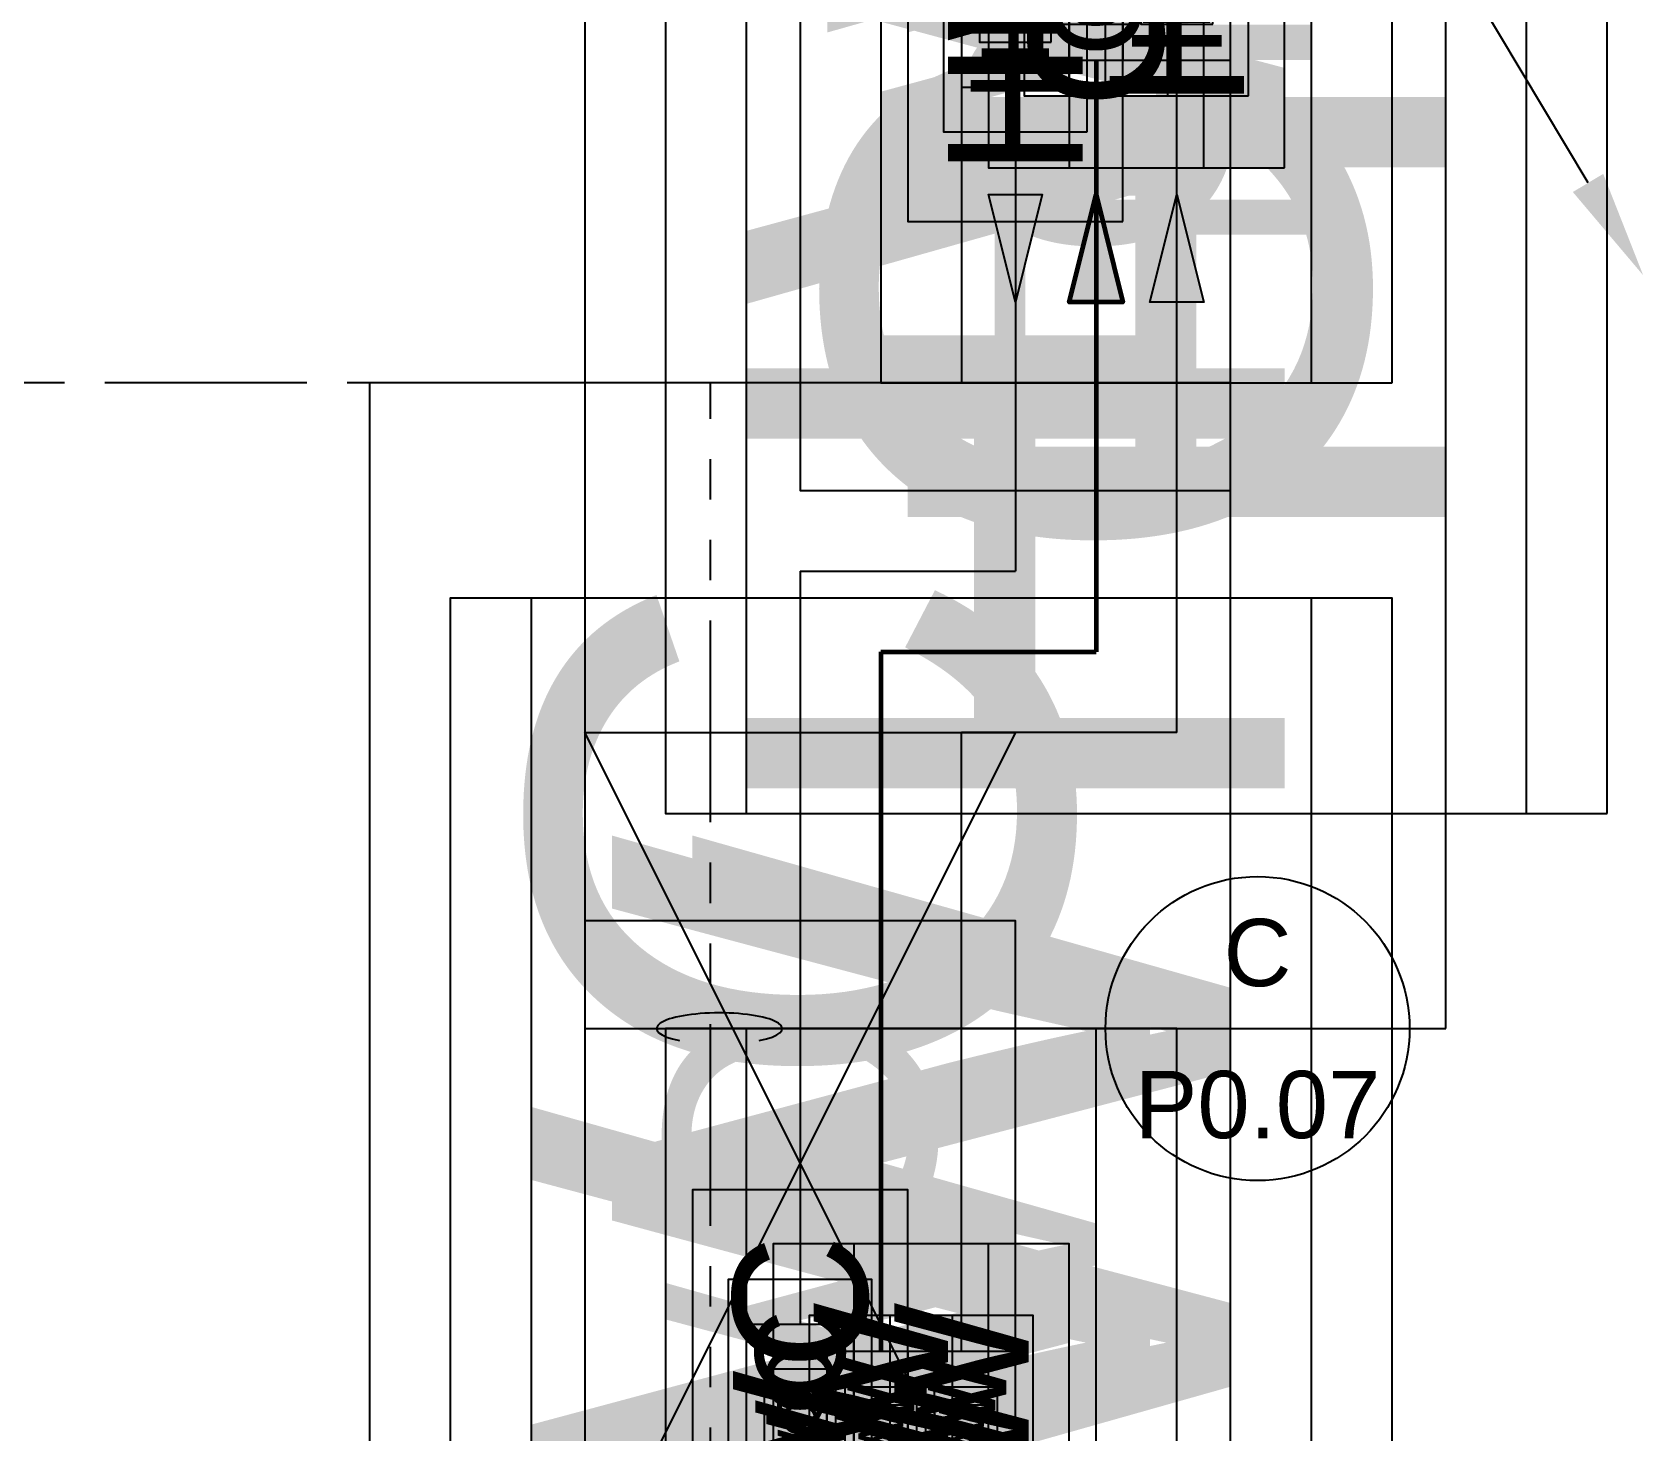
# Model space of a CAD drawing. Extents: x -3677 to 22148, y -333 to 1817.
# Drawn here: x -2027.6 to -1847.5, y 490.9 to 646.8 of the extents above; entities that cross this region are included whole.
import ezdxf
from ezdxf import colors
from ezdxf.entities.mleader import LeaderData, LeaderLine
from ezdxf.enums import TextEntityAlignment as Align
from ezdxf.math import Vec2, Vec3

# ---------------------------------------------------------------- set-up
doc = ezdxf.new("R2010")
doc.units = 0
doc.header["$LTSCALE"] = 36
doc.header["$MEASUREMENT"] = 0
doc.linetypes.add('PHANTOM2', pattern=[1.25, 0.625, -0.125, 0.125, -0.125, 0.125, -0.125])
for name, color, linetype in [('G-ANNO-TEXT', 70, 'Continuous'), ('G-ANNO-TEXT @ 96', 70, 'Continuous'), ('P-HW-N', 1, 'Continuous'), ('P-HW-N @ 1 (1)', 1, 'Continuous'), ('P-HW-N @ 1 (2)', 1, 'Continuous'), ('P-HW-N @ 128', 1, 'Continuous'), ('P-HW-N @ 192', 1, 'Continuous'), ('P-HW-N @ 384', 1, 'Continuous'), ('P-HW-N @ 48', 1, 'Continuous'), ('P-HW-N @ 64', 1, 'Continuous'), ('P-HW-N @ 768', 1, 'Continuous'), ('P-HW-N @ 96', 1, 'Continuous'), ('P-HWC-N', 2, 'Continuous'), ('P-HWC-N @ 1 (1)', 2, 'Continuous'), ('P-HWC-N @ 1 (2)', 2, 'Continuous'), ('P-HWC-N @ 128', 2, 'Continuous'), ('P-HWC-N @ 192', 2, 'Continuous'), ('P-HWC-N @ 384', 2, 'Continuous'), ('P-HWC-N @ 48', 2, 'Continuous'), ('P-HWC-N @ 64', 2, 'Continuous'), ('P-HWC-N @ 768', 2, 'Continuous'), ('P-HWC-N @ 96', 2, 'Continuous')]:
    doc.layers.add(name, color=color, linetype=linetype)
for name, color, linetype, lineweight in [('P-CW-N', 4, 'Continuous', 60), ('P-CW-N @ 1 (1)', 4, 'Continuous', 60), ('P-CW-N @ 1 (2)', 4, 'Continuous', 60), ('P-CW-N @ 128', 4, 'Continuous', 60), ('P-CW-N @ 192', 4, 'Continuous', 60), ('P-CW-N @ 384', 4, 'Continuous', 60), ('P-CW-N @ 48', 4, 'Continuous', 60), ('P-CW-N @ 64', 4, 'Continuous', 60), ('P-CW-N @ 768', 4, 'Continuous', 60), ('P-CW-N @ 96', 4, 'Continuous', 60)]:
    doc.layers.add(name, color=color, linetype=linetype, lineweight=lineweight)
doc.styles.add('Arial', font='arial.ttf')

# ---------------------------------------------------------------- blocks, each defined once
blk = doc.blocks.new('*U7')
at = {"layer": 'DEFPOINTS'}
blk.add_lwpolyline([(-0.125, -0.0625), (0.125, -0.0625), (0.125, 0.0625), (-0.125, 0.0625)], close=True, dxfattribs=at)
at = {"style": 'Arial'}
blk.add_text('CW', height=0.078125, dxfattribs=at).set_placement((-3.686292673615752e-17, 2.775557561562891e-17), align=Align.MIDDLE)
blk = doc.blocks.new('*U156')
at = {"layer": 'P-CW-N @ 1 (1)', "linetype": 'ByBlock', "lineweight": -2, "rotation": 90}
blk.add_blockref('*U7', (-1933.000138046234, 487.7321975304876), dxfattribs=at)
at = {"layer": 'P-CW-N @ 1 (2)', "linetype": 'ByBlock', "lineweight": -2, "rotation": 89.99999999999999}
blk.add_blockref('*U7', (-1933.000138046234, 487.7321975304876), dxfattribs=at)
at = {"layer": 'P-CW-N @ 128', "linetype": 'ByBlock', "lineweight": -2, "xscale": 128, "yscale": 128, "zscale": 128, "rotation": 89.99999999999999}
blk.add_blockref('*U7', (-1933.000138046234, 487.7321975304876), dxfattribs=at)
at = {"layer": 'P-CW-N @ 192', "linetype": 'ByBlock', "lineweight": -2, "xscale": 192, "yscale": 192, "zscale": 192, "rotation": 89.99999999999999}
blk.add_blockref('*U7', (-1933.000138046234, 487.7321975304876), dxfattribs=at)
at = {"layer": 'P-CW-N @ 384', "linetype": 'ByBlock', "lineweight": -2, "xscale": 384, "yscale": 384, "zscale": 384, "rotation": 89.99999999999999}
blk.add_blockref('*U7', (-1933.000138046234, 487.7321975304876), dxfattribs=at)
at = {"layer": 'P-CW-N @ 48', "linetype": 'ByBlock', "lineweight": -2, "xscale": 48, "yscale": 48, "zscale": 48, "rotation": 89.99999999999999}
blk.add_blockref('*U7', (-1933.000138046234, 487.7321975304876), dxfattribs=at)
at = {"layer": 'P-CW-N @ 64', "linetype": 'ByBlock', "lineweight": -2, "xscale": 64, "yscale": 64, "zscale": 64, "rotation": 89.99999999999999}
blk.add_blockref('*U7', (-1933.000138046234, 487.7321975304876), dxfattribs=at)
at = {"layer": 'P-CW-N @ 768', "linetype": 'ByBlock', "lineweight": -2, "xscale": 768, "yscale": 768, "zscale": 768, "rotation": 89.99999999999999}
blk.add_blockref('*U7', (-1933.000138046234, 487.7321975304876), dxfattribs=at)
at = {"layer": 'P-CW-N @ 96', "linetype": 'ByBlock', "lineweight": -2, "xscale": 96, "yscale": 96, "zscale": 96, "rotation": 89.99999999999999}
blk.add_blockref('*U7', (-1933.000138046234, 487.7321975304876), dxfattribs=at)
blk = doc.blocks.new('*U12')
at = {"layer": 'DEFPOINTS'}
blk.add_lwpolyline([(-0.15625, -0.0625), (0.15625, -0.0625), (0.15625, 0.0625), (-0.15625, 0.0625)], close=True, dxfattribs=at)
at = {"style": 'Arial'}
blk.add_text('HWC', height=0.078125, dxfattribs=at).set_placement((-6.572811999932464e-17, 0), align=Align.MIDDLE)
blk = doc.blocks.new('*U157')
at = {"layer": 'P-HWC-N @ 1 (1)', "linetype": 'ByBlock', "lineweight": -2, "rotation": 90}
blk.add_blockref('*U12', (-1942.000138046234, 487.7321975304876), dxfattribs=at)
at = {"layer": 'P-HWC-N @ 1 (2)', "linetype": 'ByBlock', "lineweight": -2, "rotation": 89.99999999999999}
blk.add_blockref('*U12', (-1942.000138046234, 487.7321975304876), dxfattribs=at)
at = {"layer": 'P-HWC-N @ 128', "linetype": 'ByBlock', "lineweight": -2, "xscale": 128, "yscale": 128, "zscale": 128, "rotation": 89.99999999999999}
blk.add_blockref('*U12', (-1942.000138046234, 487.7321975304876), dxfattribs=at)
at = {"layer": 'P-HWC-N @ 192', "linetype": 'ByBlock', "lineweight": -2, "xscale": 192, "yscale": 192, "zscale": 192, "rotation": 89.99999999999999}
blk.add_blockref('*U12', (-1942.000138046234, 487.7321975304876), dxfattribs=at)
at = {"layer": 'P-HWC-N @ 384', "linetype": 'ByBlock', "lineweight": -2, "xscale": 384, "yscale": 384, "zscale": 384, "rotation": 89.99999999999999}
blk.add_blockref('*U12', (-1942.000138046234, 487.7321975304876), dxfattribs=at)
at = {"layer": 'P-HWC-N @ 48', "linetype": 'ByBlock', "lineweight": -2, "xscale": 48, "yscale": 48, "zscale": 48, "rotation": 89.99999999999999}
blk.add_blockref('*U12', (-1942.000138046234, 487.7321975304876), dxfattribs=at)
at = {"layer": 'P-HWC-N @ 64', "linetype": 'ByBlock', "lineweight": -2, "xscale": 64, "yscale": 64, "zscale": 64, "rotation": 89.99999999999999}
blk.add_blockref('*U12', (-1942.000138046234, 487.7321975304876), dxfattribs=at)
at = {"layer": 'P-HWC-N @ 768', "linetype": 'ByBlock', "lineweight": -2, "xscale": 768, "yscale": 768, "zscale": 768, "rotation": 89.99999999999999}
blk.add_blockref('*U12', (-1942.000138046234, 487.7321975304876), dxfattribs=at)
at = {"layer": 'P-HWC-N @ 96', "linetype": 'ByBlock', "lineweight": -2, "xscale": 96, "yscale": 96, "zscale": 96, "rotation": 89.99999999999999}
blk.add_blockref('*U12', (-1942.000138046234, 487.7321975304876), dxfattribs=at)
blk = doc.blocks.new('*U26')
at = {"layer": 'DEFPOINTS'}
blk.add_lwpolyline([(-0.125, -0.0625), (0.125, -0.0625), (0.125, 0.0625), (-0.125, 0.0625)], close=True, dxfattribs=at)
at = {"style": 'Arial'}
blk.add_text('HW', height=0.078125, dxfattribs=at).set_placement((-3.713743472833174e-17, 0), align=Align.MIDDLE)
blk = doc.blocks.new('*U158')
at = {"layer": 'P-HW-N @ 1 (1)', "linetype": 'ByBlock', "lineweight": -2, "rotation": 90}
blk.add_blockref('*U26', (-1924.000138046234, 487.7321975304876), dxfattribs=at)
at = {"layer": 'P-HW-N @ 1 (2)', "linetype": 'ByBlock', "lineweight": -2, "rotation": 89.99999999999999}
blk.add_blockref('*U26', (-1924.000138046234, 487.7321975304876), dxfattribs=at)
at = {"layer": 'P-HW-N @ 128', "linetype": 'ByBlock', "lineweight": -2, "xscale": 128, "yscale": 128, "zscale": 128, "rotation": 89.99999999999999}
blk.add_blockref('*U26', (-1924.000138046234, 487.7321975304876), dxfattribs=at)
at = {"layer": 'P-HW-N @ 192', "linetype": 'ByBlock', "lineweight": -2, "xscale": 192, "yscale": 192, "zscale": 192, "rotation": 89.99999999999999}
blk.add_blockref('*U26', (-1924.000138046234, 487.7321975304876), dxfattribs=at)
at = {"layer": 'P-HW-N @ 384', "linetype": 'ByBlock', "lineweight": -2, "xscale": 384, "yscale": 384, "zscale": 384, "rotation": 89.99999999999999}
blk.add_blockref('*U26', (-1924.000138046234, 487.7321975304876), dxfattribs=at)
at = {"layer": 'P-HW-N @ 48', "linetype": 'ByBlock', "lineweight": -2, "xscale": 48, "yscale": 48, "zscale": 48, "rotation": 89.99999999999999}
blk.add_blockref('*U26', (-1924.000138046234, 487.7321975304876), dxfattribs=at)
at = {"layer": 'P-HW-N @ 64', "linetype": 'ByBlock', "lineweight": -2, "xscale": 64, "yscale": 64, "zscale": 64, "rotation": 89.99999999999999}
blk.add_blockref('*U26', (-1924.000138046234, 487.7321975304876), dxfattribs=at)
at = {"layer": 'P-HW-N @ 768', "linetype": 'ByBlock', "lineweight": -2, "xscale": 768, "yscale": 768, "zscale": 768, "rotation": 89.99999999999999}
blk.add_blockref('*U26', (-1924.000138046234, 487.7321975304876), dxfattribs=at)
at = {"layer": 'P-HW-N @ 96', "linetype": 'ByBlock', "lineweight": -2, "xscale": 96, "yscale": 96, "zscale": 96, "rotation": 89.99999999999999}
blk.add_blockref('*U26', (-1924.000138046234, 487.7321975304876), dxfattribs=at)
blk = doc.blocks.new('RISER TAG')
blk.add_line((-0.1765625, 0), (0.1765625, 0))
blk.add_circle((0, 0), 0.1765625)
at = {"style": 'Arial'}
for p in [(5.405667511861364e-18, 0.08828125), (-5.405667511861365e-18, -0.08828125)]:
    blk.add_attdef('X', text='', height=0.078125, dxfattribs=at).set_placement(p, align=Align.MIDDLE_CENTER)
blk = doc.blocks.new('*U265')
at = {"layer": 'P-CW-N @ 1 (1)', "linetype": 'ByBlock', "lineweight": -2, "rotation": 90.0000000000005}
blk.add_blockref('*U7', (-1909.000138046235, 655.7321975304878), dxfattribs=at)
at = {"layer": 'P-CW-N @ 1 (2)', "linetype": 'ByBlock', "lineweight": -2, "rotation": 90.0000000000005}
blk.add_blockref('*U7', (-1909.000138046235, 655.7321975304878), dxfattribs=at)
at = {"layer": 'P-CW-N @ 128', "linetype": 'ByBlock', "lineweight": -2, "xscale": 128, "yscale": 128, "zscale": 128, "rotation": 90.0000000000005}
blk.add_blockref('*U7', (-1909.000138046235, 655.7321975304878), dxfattribs=at)
at = {"layer": 'P-CW-N @ 192', "linetype": 'ByBlock', "lineweight": -2, "xscale": 192, "yscale": 192, "zscale": 192, "rotation": 90.0000000000005}
blk.add_blockref('*U7', (-1909.000138046235, 655.7321975304878), dxfattribs=at)
at = {"layer": 'P-CW-N @ 384', "linetype": 'ByBlock', "lineweight": -2, "xscale": 384, "yscale": 384, "zscale": 384, "rotation": 90.0000000000005}
blk.add_blockref('*U7', (-1909.000138046235, 655.7321975304878), dxfattribs=at)
at = {"layer": 'P-CW-N @ 48', "linetype": 'ByBlock', "lineweight": -2, "xscale": 48, "yscale": 48, "zscale": 48, "rotation": 90.0000000000005}
blk.add_blockref('*U7', (-1909.000138046235, 655.7321975304878), dxfattribs=at)
at = {"layer": 'P-CW-N @ 64', "linetype": 'ByBlock', "lineweight": -2, "xscale": 64, "yscale": 64, "zscale": 64, "rotation": 90.0000000000005}
blk.add_blockref('*U7', (-1909.000138046235, 655.7321975304878), dxfattribs=at)
at = {"layer": 'P-CW-N @ 768', "linetype": 'ByBlock', "lineweight": -2, "xscale": 768, "yscale": 768, "zscale": 768, "rotation": 90.0000000000005}
blk.add_blockref('*U7', (-1909.000138046235, 655.7321975304878), dxfattribs=at)
at = {"layer": 'P-CW-N @ 96', "linetype": 'ByBlock', "lineweight": -2, "xscale": 96, "yscale": 96, "zscale": 96, "rotation": 90.0000000000005}
blk.add_blockref('*U7', (-1909.000138046235, 655.7321975304878), dxfattribs=at)
blk = doc.blocks.new('*U266')
at = {"layer": 'P-HWC-N @ 1 (1)', "linetype": 'ByBlock', "lineweight": -2, "rotation": 90}
blk.add_blockref('*U12', (-1918.000138046234, 655.7321975304876), dxfattribs=at)
at = {"layer": 'P-HWC-N @ 1 (2)', "linetype": 'ByBlock', "lineweight": -2, "rotation": 89.99999999999999}
blk.add_blockref('*U12', (-1918.000138046234, 655.7321975304876), dxfattribs=at)
at = {"layer": 'P-HWC-N @ 128', "linetype": 'ByBlock', "lineweight": -2, "xscale": 128, "yscale": 128, "zscale": 128, "rotation": 89.99999999999999}
blk.add_blockref('*U12', (-1918.000138046234, 655.7321975304876), dxfattribs=at)
at = {"layer": 'P-HWC-N @ 192', "linetype": 'ByBlock', "lineweight": -2, "xscale": 192, "yscale": 192, "zscale": 192, "rotation": 89.99999999999999}
blk.add_blockref('*U12', (-1918.000138046234, 655.7321975304876), dxfattribs=at)
at = {"layer": 'P-HWC-N @ 384', "linetype": 'ByBlock', "lineweight": -2, "xscale": 384, "yscale": 384, "zscale": 384, "rotation": 89.99999999999999}
blk.add_blockref('*U12', (-1918.000138046234, 655.7321975304876), dxfattribs=at)
at = {"layer": 'P-HWC-N @ 48', "linetype": 'ByBlock', "lineweight": -2, "xscale": 48, "yscale": 48, "zscale": 48, "rotation": 89.99999999999999}
blk.add_blockref('*U12', (-1918.000138046234, 655.7321975304876), dxfattribs=at)
at = {"layer": 'P-HWC-N @ 64', "linetype": 'ByBlock', "lineweight": -2, "xscale": 64, "yscale": 64, "zscale": 64, "rotation": 89.99999999999999}
blk.add_blockref('*U12', (-1918.000138046234, 655.7321975304876), dxfattribs=at)
at = {"layer": 'P-HWC-N @ 768', "linetype": 'ByBlock', "lineweight": -2, "xscale": 768, "yscale": 768, "zscale": 768, "rotation": 89.99999999999999}
blk.add_blockref('*U12', (-1918.000138046234, 655.7321975304876), dxfattribs=at)
at = {"layer": 'P-HWC-N @ 96', "linetype": 'ByBlock', "lineweight": -2, "xscale": 96, "yscale": 96, "zscale": 96, "rotation": 89.99999999999999}
blk.add_blockref('*U12', (-1918.000138046234, 655.7321975304876), dxfattribs=at)
blk = doc.blocks.new('*U267')
at = {"layer": 'P-HW-N @ 1 (1)', "linetype": 'ByBlock', "lineweight": -2, "rotation": 90}
blk.add_blockref('*U26', (-1900.000138046234, 655.7321975304876), dxfattribs=at)
at = {"layer": 'P-HW-N @ 1 (2)', "linetype": 'ByBlock', "lineweight": -2, "rotation": 89.99999999999999}
blk.add_blockref('*U26', (-1900.000138046234, 655.7321975304876), dxfattribs=at)
at = {"layer": 'P-HW-N @ 128', "linetype": 'ByBlock', "lineweight": -2, "xscale": 128, "yscale": 128, "zscale": 128, "rotation": 89.99999999999999}
blk.add_blockref('*U26', (-1900.000138046234, 655.7321975304876), dxfattribs=at)
at = {"layer": 'P-HW-N @ 192', "linetype": 'ByBlock', "lineweight": -2, "xscale": 192, "yscale": 192, "zscale": 192, "rotation": 89.99999999999999}
blk.add_blockref('*U26', (-1900.000138046234, 655.7321975304876), dxfattribs=at)
at = {"layer": 'P-HW-N @ 384', "linetype": 'ByBlock', "lineweight": -2, "xscale": 384, "yscale": 384, "zscale": 384, "rotation": 89.99999999999999}
blk.add_blockref('*U26', (-1900.000138046234, 655.7321975304876), dxfattribs=at)
at = {"layer": 'P-HW-N @ 48', "linetype": 'ByBlock', "lineweight": -2, "xscale": 48, "yscale": 48, "zscale": 48, "rotation": 89.99999999999999}
blk.add_blockref('*U26', (-1900.000138046234, 655.7321975304876), dxfattribs=at)
at = {"layer": 'P-HW-N @ 64', "linetype": 'ByBlock', "lineweight": -2, "xscale": 64, "yscale": 64, "zscale": 64, "rotation": 89.99999999999999}
blk.add_blockref('*U26', (-1900.000138046234, 655.7321975304876), dxfattribs=at)
at = {"layer": 'P-HW-N @ 768', "linetype": 'ByBlock', "lineweight": -2, "xscale": 768, "yscale": 768, "zscale": 768, "rotation": 89.99999999999999}
blk.add_blockref('*U26', (-1900.000138046234, 655.7321975304876), dxfattribs=at)
at = {"layer": 'P-HW-N @ 96', "linetype": 'ByBlock', "lineweight": -2, "xscale": 96, "yscale": 96, "zscale": 96, "rotation": 89.99999999999999}
blk.add_blockref('*U26', (-1900.000138046234, 655.7321975304876), dxfattribs=at)
blk = doc.blocks.new('*U48')
at = {"linetype": 'Continuous'}
blk.add_lwpolyline([(-0.2187499999997726, 0.03125000095050724), (-0.09375, -0.03124999904932224), (-0.09375, 0.03125000095050724), (-0.2187499999997726, -0.03124999904932224), (-0.2187499999997726, 0.03125000095050724)], dxfattribs=at)
blk = doc.blocks.new('*U295')
at = {"layer": 'P-HWC-N @ 768', "xscale": 768, "yscale": 768, "zscale": 768, "rotation": 270}
blk.add_blockref('*U48', (-1942.000138046234, 400.7321975304876), dxfattribs=at)
blk = doc.blocks.new('*U54')
blk.add_hatch(color=256).paths.add_polyline_path([(-0.125, 1.539567084929416e-17), (1.387778780781446e-17, -0.03124999999999999), (1.387778780781446e-17, 0.03125000000000001)])
blk.add_lwpolyline([(-0.125, 1.530808498934192e-17), (1.387778780781446e-17, 0.03125000000000001), (1.387778780781446e-17, -0.03124999999999999), (-0.125, 1.530808498934192e-17)])

msp = doc.modelspace()

# ---------------------------------------------------------------- linework, layer by layer
at = {"layer": 'G-ANNO-TEXT'}
for p, q in [((-1944.000138046234, 535.7321975304876), (-1930.000138046234, 535.7321975304876)), ((-1930.000138046234, 535.7321975304876), (-1909.000138046234, 535.7321975304876))]:
    msp.add_line(p, q, dxfattribs=at)
at = {"layer": 'G-ANNO-TEXT', "linetype": 'PHANTOM2'}
msp.add_lwpolyline([(-1951.000138046234, 340.7321975304876), (-1951.000138046234, 423.7321975304876), (-1952.000138046234, 423.7321975304876), (-1952.000138046234, 607.7321975304876), (-2360.000138046234, 607.7321975304876), (-2360.000138046234, 391.7321975304876), (-2284.000138046234, 391.7321975304876), (-2284.000138046234, 340.7321975304876)], close=True, dxfattribs=at)
at = {"layer": 'G-ANNO-TEXT'}
msp.add_ellipse((-1951.000138046234, 535.7321975304876), major_axis=(7, 0), ratio=0.25, start_param=5.402001695921185, end_param=10.30596157202778, dxfattribs=at)
at = {"layer": 'P-CW-N'}
for p, q in [((-1909.000138046235, 643.7321975304878), (-1909.000138046234, 577.7321975304874)), ((-1933.000138046234, 577.7321975304876), (-1933.000138046234, 499.7321975304876)), ((-1933.000138046234, 577.7321975304876), (-1909.000138046234, 577.7321975304874))]:
    msp.add_line(p, q, dxfattribs=at)
at = {"layer": 'P-HW-N'}
for p, q in [((-1900.000138046234, 568.7321975304876), (-1900.000138046234, 643.7321975304876)), ((-1900.000138046234, 568.7321975304876), (-1924.000138046234, 568.7321975304876)), ((-1924.000138046234, 499.7321975304876), (-1924.000138046234, 568.7321975304876))]:
    msp.add_line(p, q, dxfattribs=at)
at = {"layer": 'P-HWC-N'}
for p, q in [((-1918.000138046234, 640.7561975304875), (-1918.000138046234, 586.7321975304876)), ((-1942.000138046234, 586.7321975304876), (-1942.000138046234, 502.7081975304877)), ((-1942.000138046234, 586.7321975304876), (-1918.000138046234, 586.7321975304876))]:
    msp.add_line(p, q, dxfattribs=at)

# ---------------------------------------------------------------- block references
at = {"layer": 'G-ANNO-TEXT @ 96'}
ref = msp.add_blockref('RISER TAG', (-1891.000138046234, 535.7321975304876), dxfattribs=dict(at, xscale=96, yscale=96, zscale=96))
ref.add_attrib('X', 'C', dxfattribs={"layer": '0', "height": 7.5, "style": 'Arial'}).set_placement((-1891.000138046234, 544.2071975304789), align=Align.MIDDLE_CENTER)
ref.add_attrib('X', 'P0.07', dxfattribs={"layer": '0', "height": 7.5, "style": 'Arial'}).set_placement((-1891.000138046234, 527.2571975304963), align=Align.MIDDLE_CENTER)
at = {"layer": 'P-CW-N'}
for name in ['*U265', '*U156']:
    msp.add_blockref(name, (0, 0), dxfattribs=at)
at = {"layer": 'P-CW-N @ 96', "xscale": 96, "yscale": 96, "zscale": 96, "rotation": 270}
msp.add_blockref('*U54', (-1909.000138046234, 616.7321975304876), dxfattribs=at)
at = {"layer": 'P-HW-N'}
for name in ['*U267', '*U158']:
    msp.add_blockref(name, (0, 0), dxfattribs=at)
at = {"layer": 'P-HW-N @ 96', "xscale": 96, "yscale": 96, "zscale": 96, "rotation": 270}
msp.add_blockref('*U54', (-1900.000138046234, 616.7321975304876), dxfattribs=at)
at = {"layer": 'P-HWC-N'}
for name in ['*U266', '*U157', '*U295']:
    msp.add_blockref(name, (0, 0), dxfattribs=at)
at = {"layer": 'P-HWC-N @ 96', "xscale": 96, "yscale": 96, "zscale": 96, "rotation": 89.99999999999999}
msp.add_blockref('*U54', (-1918.000138046234, 628.7321975304876), dxfattribs=at)

# ---------------------------------------------------------------- leaders
at = {"layer": 'G-ANNO-TEXT'}
ml = msp.add_multileader_mtext('Standard', dxfattribs=at)
ml.set_content('4"ST\\P(1,000 FT²)', color=256, style='Arial')
ml.set_leader_properties(color=256, linetype='ByLayer', lineweight=-1)
ml.build(insert=Vec2(0, 0))
ml.multileader.update_dxf_attribs({"has_dogleg": 0, "dogleg_length": 0.125, "arrow_head_size": 12, "scale": 96})
ctx = ml.context
ctx.base_point, ctx.scale, ctx.char_height, ctx.arrow_head_size, ctx.landing_gap_size, ctx.plane_origin = Vec3(-2319.661802439141, 887.7321975304876), 96, 9, 12, 3, Vec3(-1848.000138046234, 619.7321975304876)
ctx.text_align_type = 2
notes = []
notes.append((ctx, [(0, (1, 1, 0), (-2240.000138046234, 887.7321975304876), (-1, 0), 12, [(0, [(-1848.000138046234, 619.7321975304876), (-2008.000138046234, 887.7321975304876)], 0, [])])]))
ctx.mtext.insert, ctx.mtext.alignment, ctx.mtext.flow_direction = Vec3(-2255.000138046234, 893.5551852521794), 3, 5
ml = msp.add_multileader_mtext('Standard', dxfattribs=at)
ml.set_content('TRENCH DRAIN BY OTHERS COORDINATE WITH POOL CONTRACTOR ', color=256, style='Arial')
ml.set_leader_properties(color=256, linetype='ByLayer', lineweight=-1)
ml.build(insert=Vec2(0, 0))
ml.multileader.update_dxf_attribs({"has_dogleg": 0, "dogleg_length": 0.125, "arrow_head_size": 12, "scale": 96})
ctx = ml.context
ctx.base_point, ctx.scale, ctx.char_height, ctx.arrow_head_size, ctx.landing_gap_size, ctx.plane_origin = Vec3(-2374.000138046234, 664.7321975304876), 96, 9, 12, 3, Vec3(-2422.000138046234, 634.7321975304876)
notes.append((ctx, [(0, (1, 1, 0), (-2386.000138046234, 664.7321975304876), (1, 0), 12, [(0, [(-2422.000138046234, 634.7321975304876), (-2392.000138046234, 664.7321975304876)], 0, [])])]))
ctx.mtext.insert, ctx.mtext.width, ctx.mtext.flow_direction = Vec3(-2371.000138046234, 669.3089369574998), 255.4020029850471, 5
for ctx, leaders in notes:
    for number, flags, end, landing, length, lines in leaders:
        leader = LeaderData()
        leader.index, (leader.has_last_leader_line, leader.has_dogleg_vector, leader.attachment_direction) = number, flags
        leader.last_leader_point, leader.dogleg_vector, leader.dogleg_length = Vec3(end), Vec3(landing), length
        for number, points, colour, breaks in lines:
            line = LeaderLine()
            line.index, line.vertices, line.color, line.breaks = number, Vec3.list(points), colors.encode_raw_color(colour), breaks
            leader.lines.append(line)
        ctx.leaders.append(leader)

doc.saveas('drawing.dxf')
